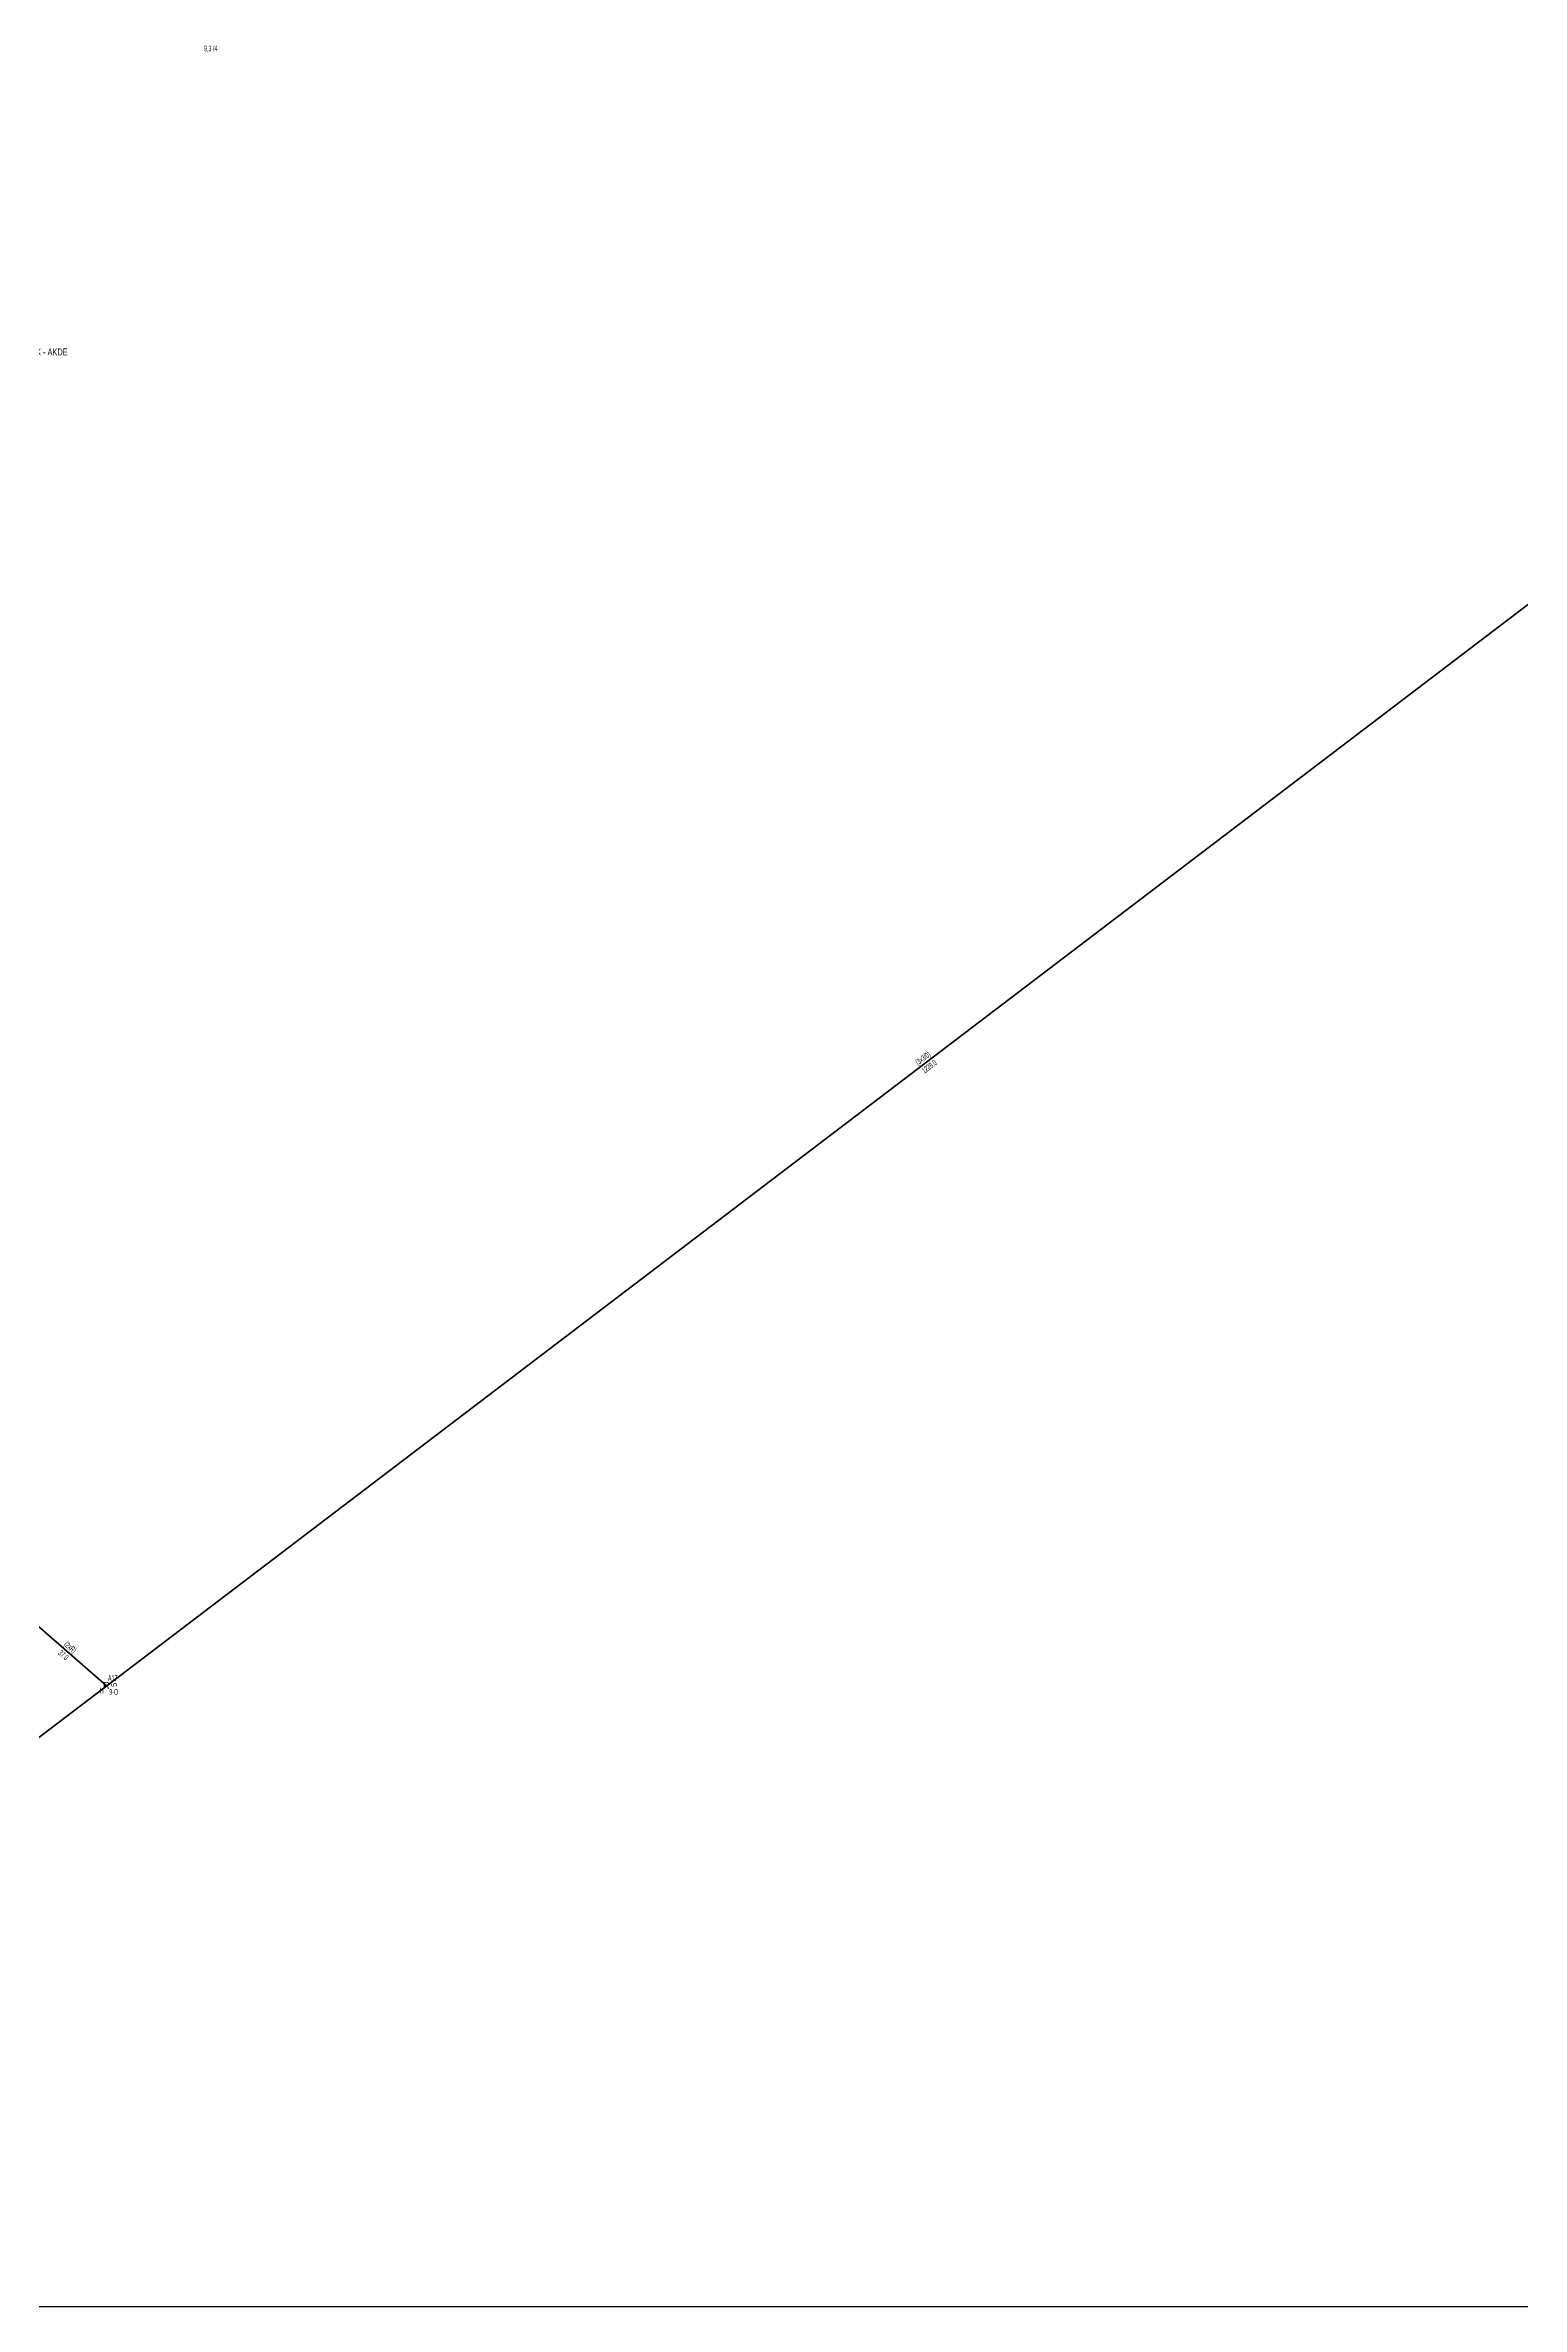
# Model space of a CAD drawing. Header units: millimetres. Extents: x 500432 to 503620, y 4011498 to 4014138.
# Drawn here: x 502556 to 503083, y 4012378 to 4013185 of the extents above; entities that cross this region are included whole.
import ezdxf
from ezdxf.enums import TextEntityAlignment as Align

# ---------------------------------------------------------------- set-up
doc = ezdxf.new("R2010")
doc.units = ezdxf.units.MM
doc.layers.add('ANTET', color=250, linetype='Continuous')
for name, color, linetype, lineweight in [('DIREK_AG_MEVCUT', 120, 'Continuous', 25), ('HAT_AG_HAVAI_MEVCUT', 126, 'Continuous', 50), ('HAT_OG_HAVAI_MEVCUT', 48, 'Continuous', 70), ('TRAFO_MEVCUT', 5, 'Continuous', 30)]:
    doc.layers.add(name, color=color, linetype=linetype, lineweight=lineweight)
doc.styles.add('Direk', font='B_CAD')
doc.styles.get("Standard").update_dxf_attribs({"font": 'Arial'})

msp = doc.modelspace()

# ---------------------------------------------------------------- linework, layer by layer
at = {"layer": 'ANTET', "flags": 128}
msp.add_lwpolyline([(500432.5, 4012377.5), (500432.5, 4013257.5), (503412.5, 4013257.5), (503412.5, 4012377.5), (500432.5, 4012377.5)], close=True, dxfattribs=at)
at = {"layer": 'HAT_AG_HAVAI_MEVCUT'}
msp.add_line((502549.74, 4012623.758), (502577.881, 4012599.325), dxfattribs=at)
at = {"layer": 'HAT_OG_HAVAI_MEVCUT'}
msp.add_line((503359.37759, 4013193.570954), (502381.756, 4012449.856), dxfattribs=at)

# ---------------------------------------------------------------- texts
at = {"layer": 'DIREK_AG_MEVCUT', "linetype": 'ByBlock', "width": 0.53}
for s, p in [('9,3 /4', (502615.162138, 4013183.683379)), ('A17', (502580.175623, 4012601.967859)), ('9-O', (502580.543213, 4012597.013574))]:
    msp.add_text(s, height=2.05, dxfattribs=at).set_placement(p, align=Align.MIDDLE_CENTER)
at = {"layer": 'DIREK_AG_MEVCUT', "color": 40, "style": 'Direk'}
msp.add_text('h', height=2, dxfattribs=at).set_placement((502576.241984, 4012597.437243), align=Align.MIDDLE_CENTER)
at = {"layer": 'DIREK_AG_MEVCUT', "linetype": 'ByBlock', "style": 'Direk'}
msp.add_text('R', height=2.5, dxfattribs=at).set_placement((502577.881, 4012599.325), align=Align.MIDDLE_CENTER)
at = {"layer": 'DIREK_AG_MEVCUT', "color": 32, "style": 'Direk'}
msp.add_text('5', height=2, rotation=94.034344, dxfattribs=at).set_placement((502580.674062, 4012599.521992), align=Align.MIDDLE_CENTER)
at = {"layer": 'HAT_AG_HAVAI_MEVCUT', "lineweight": 30, "width": 0.53}
msp.add_text('(2xR)', height=2.05, rotation=319.034343, dxfattribs=at).set_placement((502564.367766, 4012612.183337, 251288.9405), align=Align.CENTER)
msp.add_text('37.0', height=2.05, rotation=319.034343, dxfattribs=at).set_placement((502563.253234, 4012610.899663, 251288.9405), align=Align.TOP_CENTER)
at = {"layer": 'HAT_OG_HAVAI_MEVCUT', "lineweight": 30, "width": 0.53}
msp.add_text('(3x3/0)', height=2.05, rotation=397.261667, dxfattribs=at).set_placement((502870.052158, 4012822.389974), align=Align.CENTER)
msp.add_text('1228.0', height=2.05, rotation=397.261667, dxfattribs=at).set_placement((502871.081433, 4012821.03698), align=Align.TOP_CENTER)
at = {"layer": 'TRAFO_MEVCUT', "linetype": 'ByBlock', "width": 0.6}
msp.add_text('747011-BEYMLK - AKDE', height=2.5, dxfattribs=at).set_placement((502549.201371, 4013074.075358), align=Align.CENTER)

doc.saveas('drawing.dxf')
